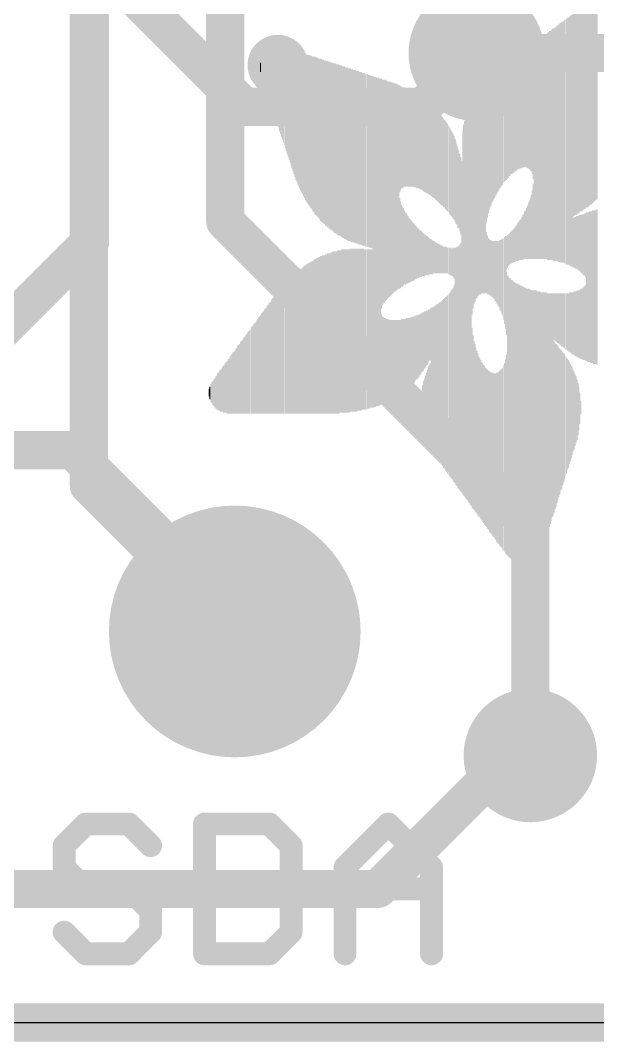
# Model space of a CAD drawing. Extents: x -0.1 to 25.5, y -0.1 to 17.9.
# Drawn here: x 16.29 to 20.13, y -0.13 to 6.67 of the extents above; entities that cross this region are included whole.
import ezdxf

# ---------------------------------------------------------------- set-up
doc = ezdxf.new("R2010")
doc.units = 0
for name, color, linetype in [('1', 12, 'CONTINUOUS'), ('16', 5, 'CONTINUOUS'), ('17', 110, 'CONTINUOUS'), ('18', 110, 'CONTINUOUS'), ('20', 53, 'CONTINUOUS'), ('21', 40, 'CONTINUOUS'), ('51', 253, 'CONTINUOUS')]:
    doc.layers.add(name, color=color, linetype=linetype)

# ---------------------------------------------------------------- blocks, each defined once
blk = doc.blocks.new('RECT')
blk.add_solid([(-0.5, -0.5), (0.5, -0.5), (-0.5, 0.5), (0.5, 0.5)])
blk = doc.blocks.new('ROUNDP')
at = {"const_width": 0.5}
blk.add_lwpolyline([(0, -0.25, 1), (0, 0.25, 1), (0, -0.25)], format="xyb", dxfattribs=at)
blk = doc.blocks.new('ROUNDV')
at = {"const_width": 0.5}
blk.add_lwpolyline([(0, -0.25, 1), (0, 0.25, 1), (0, -0.25)], format="xyb", dxfattribs=at)

msp = doc.modelspace()

# ---------------------------------------------------------------- linework, layer by layer
at = {"layer": '1', "const_width": 0.254}
for points in [[(17.78, 6.096), (16.7525, 7.1235)], [(16.753, 7.124), (16.753, 5.196)], [(18.9687, 6.096), (19.3269, 6.4542)], [(17.78, 6.096), (18.9687, 6.096)], [(16.753, 5.196), (15.1765, 3.6195)], [(19.558, 1.778), (18.669, 0.889)], [(19.685, 1.778), (19.558, 1.778)], [(18.669, 0.889), (11.049, 0.889)], [(25.4, 0), (0, 0)]]:
    msp.add_lwpolyline(points, dxfattribs=at)
at = {"layer": '1', "const_width": 0.127}
for points in [[(19.3718, 6.4092, 1), (19.2819, 6.4991)], [(17.78, 6.1595, 1), (17.78, 6.0325)], [(17.7351, 6.0511, 1), (17.8249, 6.1409)], [(18.9238, 6.1409, 1), (19.0136, 6.0511)], [(18.9687, 6.0325, 1), (18.9687, 6.1595)], [(16.7979, 5.1511, 1), (16.7081, 5.2409)], [(16.6895, 5.196, 1), (16.8165, 5.196)], [(19.558, 1.8415, 1), (19.558, 1.7145)], [(19.6029, 1.7331, 1), (19.5131, 1.8229)], [(19.685, 1.7145, 1), (19.685, 1.8415)], [(18.6241, 0.9339, 1), (18.7139, 0.8441)], [(18.669, 0.8255, 1), (18.669, 0.9525)]]:
    msp.add_lwpolyline(points, format="xyb", dxfattribs=at)
at = {"layer": '16', "const_width": 0.254}
for points in [[(16.745, 8.598), (16.745, 3.575)], [(17.653, 7.493), (17.653, 5.334)], [(19.3269, 6.4542), (21.6129, 6.4542)], [(17.653, 5.334), (19.685, 3.302)], [(14.097, 3.81), (16.637, 3.81)], [(16.637, 3.81), (17.7165, 2.7305)], [(17.7165, 2.6035), (16.745, 3.575)], [(19.685, 3.302), (19.685, 1.778)], [(17.7165, 2.7305), (17.7165, 2.6035)], [(25.4, 0), (0, 0)]]:
    msp.add_lwpolyline(points, dxfattribs=at)
at = {"layer": '16', "const_width": 0.127}
for points in [[(19.3269, 6.5177, 1), (19.3269, 6.3906)], [(17.6979, 5.3789, 1), (17.6081, 5.2891)], [(17.5895, 5.334, 1), (17.7165, 5.334)], [(16.6819, 3.8549, 1), (16.5921, 3.7651)], [(16.637, 3.7465, 1), (16.637, 3.8735)], [(16.7899, 3.6199, 1), (16.7001, 3.5301)], [(16.6815, 3.575, 1), (16.8085, 3.575)], [(19.7485, 3.302, 1), (19.6215, 3.302)], [(19.6401, 3.2571, 1), (19.7299, 3.3469)], [(17.78, 2.7305, 1), (17.653, 2.7305)], [(17.6716, 2.6856, 1), (17.7614, 2.7754)], [(17.653, 2.6035, 1), (17.78, 2.6035)], [(17.6716, 2.5586, 1), (17.7614, 2.6484)], [(19.6215, 1.778, 1), (19.7485, 1.778)]]:
    msp.add_lwpolyline(points, format="xyb", dxfattribs=at)
at = {"layer": '20'}
msp.add_line((2.54, 0), (22.86, 0), dxfattribs=at)
at = {"layer": '21'}
for points, const_width in [([(18.003, 6.274, 1), (18.003, 6.474, 1), (18.003, 6.274)], 0.2032), ([(16.3602, 3.7211, 1), (16.3602, 3.7973)], 0.0762), ([(16.724, 1.3596, 1), (16.724, 1.2834)], 0.0762), ([(16.7509, 1.2946, 1), (16.697, 1.3485)], 0.0762), ([(17.039, 1.3485, 1), (16.9851, 1.2946)], 0.0762), ([(17.0121, 1.2834, 1), (17.0121, 1.3596)], 0.0762), ([(17.5535, 1.3215, 1), (17.4773, 1.3215)], 0.0762), ([(17.5154, 1.3596, 1), (17.5154, 1.2834)], 0.0762), ([(17.9746, 1.3485, 1), (17.9207, 1.2946)], 0.0762), ([(17.9476, 1.2834, 1), (17.9476, 1.3596)], 0.0762), ([(18.766, 1.3485, 1), (18.7121, 1.2946)], 0.0762), ([(18.766, 1.2946, 1), (18.7121, 1.3485)], 0.0762), ([(16.618, 1.1775, 1), (16.5418, 1.1775)], 0.0762), ([(16.553, 1.2044, 1), (16.6069, 1.1505)], 0.0762), ([(17.1292, 1.1505, 1), (17.1831, 1.2044)], 0.0762), ([(18.1298, 1.1775, 1), (18.0536, 1.1775)], 0.0762), ([(18.0647, 1.1505, 1), (18.1186, 1.2044)], 0.0762), ([(16.6069, 1.0604, 1), (16.553, 1.0065)], 0.0762), ([(18.424, 1.0604, 1), (18.4779, 1.0065)], 0.0762), ([(18.4891, 1.0334, 1), (18.4129, 1.0334)], 0.0762), ([(19.0653, 1.0334, 1), (18.9891, 1.0334)], 0.0762), ([(19.0002, 1.0065, 1), (19.0541, 1.0604)], 0.0762), ([(16.5418, 1.0334, 1), (16.618, 1.0334)], 0.0762), ([(16.724, 0.9275, 1), (16.724, 0.8513)], 0.0762), ([(16.697, 0.8624, 1), (16.7509, 0.9163)], 0.0762), ([(17.039, 0.9163, 1), (16.9851, 0.8624)], 0.0762), ([(17.0121, 0.8513, 1), (17.0121, 0.9275)], 0.0762), ([(18.451, 0.9275, 1), (18.451, 0.8513)], 0.0762), ([(19.0272, 0.8513, 1), (19.0272, 0.9275)], 0.0762), ([(17.1942, 0.7453, 1), (17.118, 0.7453)], 0.0762), ([(17.1292, 0.7184, 1), (17.1831, 0.7723)], 0.0762), ([(16.6069, 0.6282, 1), (16.553, 0.5743)], 0.0762), ([(17.118, 0.6013, 1), (17.1942, 0.6013)], 0.0762), ([(17.1831, 0.5743, 1), (17.1292, 0.6282)], 0.0762), ([(18.0536, 0.6013, 1), (18.1298, 0.6013)], 0.0762), ([(18.1186, 0.5743, 1), (18.0647, 0.6282)], 0.0762), ([(16.724, 0.4953, 1), (16.724, 0.4191)], 0.0762), ([(16.697, 0.4303, 1), (16.7509, 0.4841)], 0.0762), ([(16.9851, 0.4841, 1), (17.039, 0.4303)], 0.0762), ([(17.0121, 0.4191, 1), (17.0121, 0.4953)], 0.0762), ([(17.5154, 0.4953, 1), (17.5154, 0.4191)], 0.0762), ([(17.4773, 0.4572, 1), (17.5535, 0.4572)], 0.0762), ([(17.9207, 0.4841, 1), (17.9746, 0.4303)], 0.0762), ([(17.9476, 0.4191, 1), (17.9476, 0.4953)], 0.0762), ([(18.4129, 0.4572, 1), (18.4891, 0.4572)], 0.0762), ([(18.9891, 0.4572, 1), (19.0653, 0.4572)], 0.0762)]:
    msp.add_lwpolyline(points, format="xyb", dxfattribs=dict(at, const_width=const_width))
at = {"layer": '21', "const_width": 0.1524}
for points in [[(15.784, 3.7592), (16.3602, 3.7592)], [(16.724, 1.3215), (16.5799, 1.1775)], [(17.0121, 1.3215), (16.724, 1.3215)], [(17.1561, 1.1775), (17.0121, 1.3215)], [(17.5154, 1.3215), (17.5154, 0.4572)], [(17.9476, 1.3215), (17.5154, 1.3215)], [(18.0917, 1.1775), (17.9476, 1.3215)], [(18.451, 1.0334), (18.7391, 1.3215)], [(18.7391, 1.3215), (19.0272, 1.0334)], [(16.5799, 1.1775), (16.5799, 1.0334)], [(18.0917, 0.6013), (18.0917, 1.1775)], [(16.5799, 1.0334), (16.724, 0.8894)], [(18.451, 0.4572), (18.451, 1.0334)], [(19.0272, 1.0334), (19.0272, 0.4572)], [(16.724, 0.8894), (17.0121, 0.8894)], [(17.0121, 0.8894), (17.1561, 0.7453)], [(18.451, 0.8894), (19.0272, 0.8894)], [(17.1561, 0.7453), (17.1561, 0.6013)], [(16.724, 0.4572), (16.5799, 0.6013)], [(17.1561, 0.6013), (17.0121, 0.4572)], [(17.9476, 0.4572), (18.0917, 0.6013)], [(17.0121, 0.4572), (16.724, 0.4572)], [(17.5154, 0.4572), (17.9476, 0.4572)]]:
    msp.add_lwpolyline(points, dxfattribs=at)

# ---------------------------------------------------------------- block references
at = {"layer": '17', "xscale": 1.6764, "yscale": 1.6764, "rotation": 90}
msp.add_blockref('ROUNDP', (17.7165, 2.6035), dxfattribs=at)
msp.add_blockref('ROUNDP', (17.7165, 2.6035), dxfattribs=at)
at = {"layer": '18'}
for p, xscale, yscale in [((19.3269, 6.4542), 0.9064, 0.9064), ((19.3269, 6.4542), 0.9064, 0.9064), ((19.685, 1.778), 0.889, 0.889), ((19.685, 1.778), 0.889, 0.889)]:
    msp.add_blockref('ROUNDV', p, dxfattribs=dict(at, xscale=xscale, yscale=yscale))
at = {"layer": '21', "rotation": 270}
for p, xscale, yscale in [((20.0914, 6.1246), 1.3589, 0.0064), ((20.0978, 6.131), 1.3589, 0.0063), ((20.1041, 6.1341), 1.3526, 0.0064), ((20.1105, 6.1405), 1.3525, 0.0063), ((20.1168, 6.1436), 1.3462, 0.0064), ((20.1232, 6.15), 1.3462, 0.0063), ((20.1295, 6.1532), 1.3399, 0.0064), ((19.9962, 6.0579), 1.3526, 0.0063), ((20.0025, 6.0643), 1.3525, 0.0064), ((20.0089, 6.0675), 1.3589, 0.0063), ((20.0152, 6.0706), 1.3526, 0.0064), ((20.0216, 6.077), 1.3525, 0.0063), ((20.0279, 6.0802), 1.3589, 0.0064), ((20.0343, 6.0833), 1.3526, 0.0063), ((20.0406, 6.0897), 1.3525, 0.0064), ((20.047, 6.0929), 1.3589, 0.0063), ((20.0533, 6.0991), 1.3589, 0.0064), ((20.0597, 6.1024), 1.3525, 0.0063), ((20.066, 6.1056), 1.3589, 0.0064), ((20.0724, 6.1119), 1.3589, 0.0063), ((20.0787, 6.1151), 1.3525, 0.0064), ((20.0851, 6.1214), 1.3526, 0.0063), ((19.9009, 5.8611), 1.6065, 0.0064), ((19.9073, 5.8643), 1.6129, 0.0063), ((19.9136, 5.8642), 1.6256, 0.0064), ((19.92, 5.8642), 1.6256, 0.0063), ((19.9263, 5.8643), 1.6383, 0.0064), ((19.9327, 5.8674), 1.6446, 0.0063), ((19.939, 5.8674), 1.6446, 0.0064), ((19.9454, 5.8674), 1.6574, 0.0063), ((19.9517, 5.8706), 1.6637, 0.0064), ((19.9581, 5.8706), 1.6764, 0.0063), ((19.9644, 5.8706), 1.6764, 0.0064), ((19.9708, 6.0389), 1.3525, 0.0063), ((19.9771, 6.0452), 1.3526, 0.0064), ((19.9835, 6.0516), 1.3525, 0.0063), ((19.9898, 6.0516), 1.3525, 0.0064), ((19.812, 5.8388), 1.524, 0.0064), ((19.8184, 5.8388), 1.524, 0.0063), ((19.8247, 5.842), 1.5304, 0.0064), ((19.8311, 5.8452), 1.5367, 0.0063), ((19.8374, 5.8452), 1.5494, 0.0064), ((19.8438, 5.8452), 1.5494, 0.0063), ((19.8501, 5.8483), 1.5557, 0.0064), ((19.8565, 5.8516), 1.5621, 0.0063), ((19.8628, 5.8547), 1.5684, 0.0064), ((19.8692, 5.8515), 1.5748, 0.0063), ((19.8755, 5.8547), 1.5812, 0.0064), ((19.8819, 5.8579), 1.5875, 0.0063), ((19.8882, 5.8579), 1.6002, 0.0064), ((19.8946, 5.8579), 1.6002, 0.0063), ((19.7168, 5.8071), 1.4478, 0.0063), ((19.7231, 5.8071), 1.4478, 0.0064), ((19.7294, 5.8102), 1.4541, 0.0063), ((19.7358, 5.8135), 1.4605, 0.0064), ((19.7422, 5.8166), 1.4668, 0.0063), ((19.7485, 5.8166), 1.4668, 0.0064), ((19.7549, 5.8198), 1.4732, 0.0063), ((19.7612, 5.823), 1.4795, 0.0064), ((19.7675, 5.8262), 1.4859, 0.0063), ((19.7739, 5.8262), 1.4859, 0.0064), ((19.7803, 5.8293), 1.4922, 0.0063), ((19.7866, 5.8325), 1.4986, 0.0064), ((19.793, 5.8325), 1.4986, 0.0063), ((19.7993, 5.8325), 1.5113, 0.0064), ((19.8056, 5.8357), 1.5177, 0.0063), ((17.9324, 6.3214), 0.2794, 0.0064), ((17.9388, 6.3182), 0.2985, 0.0063), ((17.9451, 6.3087), 0.3302, 0.0064), ((17.9515, 6.3024), 0.3429, 0.0063), ((17.9578, 6.2929), 0.3747, 0.0064), ((17.9642, 6.2834), 0.3937, 0.0063), ((17.9705, 6.2801), 0.4127, 0.0064), ((17.9769, 6.2675), 0.4381, 0.0063), ((17.9832, 6.2611), 0.4636, 0.0064), ((17.9896, 6.2516), 0.4826, 0.0063), ((17.9959, 6.2453), 0.4953, 0.0064), ((18.0023, 6.2326), 0.5207, 0.0063), ((18.0086, 6.2262), 0.5334, 0.0064), ((18.015, 6.2135), 0.5588, 0.0063), ((18.0213, 6.2039), 0.5779, 0.0064), ((18.0277, 6.1945), 0.5969, 0.0063), ((18.034, 6.1849), 0.616, 0.0064), ((18.0404, 6.1754), 0.635, 0.0063), ((18.0467, 6.1659), 0.6541, 0.0064), ((18.0531, 6.1532), 0.6667, 0.0063), ((18.0594, 6.1436), 0.6858, 0.0064), ((18.0658, 6.1341), 0.7048, 0.0063), ((18.0721, 6.1246), 0.7239, 0.0064), ((18.0785, 6.1151), 0.7429, 0.0063), ((18.0848, 6.1024), 0.7557, 0.0064), ((18.0912, 6.0929), 0.7747, 0.0063), ((18.0975, 6.0833), 0.7938, 0.0064), ((18.1039, 6.0706), 0.8064, 0.0063), ((18.1102, 6.0611), 0.8255, 0.0064), ((18.1166, 6.0516), 0.8445, 0.0063), ((18.1229, 6.0389), 0.8573, 0.0064), ((18.1293, 6.0325), 0.87, 0.0063), ((18.1356, 6.023), 0.889, 0.0064), ((18.142, 6.0135), 0.8953, 0.0063), ((18.1483, 6.0071), 0.908, 0.0064), ((18.1547, 6.0008), 0.9207, 0.0063), ((19.6215, 6.0738), 0.7747, 0.0064), ((19.6279, 6.0738), 0.7747, 0.0063), ((19.6342, 6.0802), 0.7747, 0.0064), ((19.6406, 6.0833), 0.781, 0.0063), ((19.6469, 6.0865), 0.7874, 0.0064), ((19.6532, 6.0865), 0.7874, 0.0063), ((19.6596, 6.0897), 0.7937, 0.0064), ((19.666, 6.0897), 0.8065, 0.0063), ((19.6723, 6.0928), 0.8128, 0.0064), ((19.6787, 6.0897), 0.8191, 0.0063), ((19.685, 6.0897), 0.8319, 0.0064), ((19.6913, 6.0897), 0.8445, 0.0063), ((19.6977, 6.0801), 0.8636, 0.0064), ((19.7041, 6.0675), 0.9017, 0.0063), ((19.7104, 5.8039), 1.4414, 0.0064), ((17.888, 6.3596), 0.0635, 0.0063), ((17.8943, 6.3595), 0.1016, 0.0064), ((17.9007, 6.3532), 0.1397, 0.0063), ((17.907, 6.3468), 0.1651, 0.0064), ((17.9134, 6.3437), 0.1969, 0.0063), ((17.9197, 6.3373), 0.2222, 0.0064), ((17.9261, 6.331), 0.2477, 0.0063), ((18.161, 5.9912), 0.9271, 0.0064), ((18.1674, 5.9849), 0.9398, 0.0063), ((18.1737, 5.9786), 0.9525, 0.0064), ((18.1801, 5.969), 0.9588, 0.0063), ((18.1864, 5.9627), 0.9715, 0.0064), ((18.1928, 5.9563), 0.9842, 0.0063), ((18.1991, 5.95), 0.9843, 0.0064), ((18.2055, 5.9436), 0.997, 0.0063), ((18.2118, 5.9405), 1.0033, 0.0064), ((18.2182, 5.9341), 1.016, 0.0063), ((18.2245, 5.9277), 1.016, 0.0064), ((18.2309, 5.9245), 1.0223, 0.0063), ((18.2372, 5.915), 1.0287, 0.0064), ((18.2436, 5.9119), 1.0351, 0.0063), ((18.2499, 5.9055), 1.0478, 0.0064), ((18.2563, 5.9024), 1.0541, 0.0063), ((18.2626, 5.896), 1.0541, 0.0064), ((18.269, 5.8928), 1.0604, 0.0063), ((18.2753, 5.8864), 1.0605, 0.0064), ((18.2817, 5.8833), 1.0668, 0.0063), ((18.288, 5.8769), 1.0795, 0.0064), ((18.2944, 5.8738), 1.0859, 0.0063), ((18.3007, 5.8674), 1.0858, 0.0064), ((18.3071, 5.8642), 1.0922, 0.0063), ((18.3134, 5.8611), 1.0859, 0.0064), ((18.3198, 5.8547), 1.0986, 0.0063), ((18.3261, 5.8547), 1.0986, 0.0064), ((18.3325, 5.8516), 1.1049, 0.0063), ((18.3388, 5.8452), 1.1049, 0.0064), ((18.3452, 5.842), 1.1112, 0.0063), ((18.3515, 5.8388), 1.1176, 0.0064), ((18.3578, 5.8325), 1.1176, 0.0063), ((18.3642, 5.8325), 1.1176, 0.0064), ((18.3706, 5.8293), 1.124, 0.0063), ((19.5263, 6.0008), 0.7811, 0.0063), ((19.5326, 6.004), 0.7747, 0.0064), ((19.5389, 6.0103), 0.7747, 0.0063), ((19.5453, 6.0198), 0.7684, 0.0064), ((19.5517, 6.023), 0.7747, 0.0063), ((19.558, 6.0293), 0.762, 0.0064), ((19.5644, 6.0325), 0.7684, 0.0063), ((19.5707, 6.0389), 0.7683, 0.0064), ((19.577, 6.0452), 0.7684, 0.0063), ((19.5834, 6.0484), 0.762, 0.0064), ((19.5898, 6.0516), 0.7683, 0.0063), ((19.5961, 6.0579), 0.7684, 0.0064), ((19.6025, 6.0611), 0.762, 0.0063), ((19.6088, 6.0643), 0.7683, 0.0064), ((19.6151, 6.0706), 0.7684, 0.0063), ((18.3769, 5.823), 1.1239, 0.0064), ((18.3833, 5.8197), 1.1303, 0.0063), ((18.3896, 5.8197), 1.1303, 0.0064), ((18.3959, 5.8135), 1.1303, 0.0063), ((18.4023, 5.8102), 1.1367, 0.0064), ((18.4087, 5.8102), 1.1367, 0.0063), ((18.415, 5.8039), 1.1366, 0.0064), ((18.4214, 5.8039), 1.1366, 0.0063), ((18.4277, 5.8007), 1.143, 0.0064), ((18.434, 5.7944), 1.143, 0.0063), ((18.4404, 5.7944), 1.143, 0.0064), ((18.4468, 5.7912), 1.1494, 0.0063), ((18.4531, 5.788), 1.143, 0.0064), ((18.4595, 5.7849), 1.1493, 0.0063), ((18.4658, 5.7849), 1.1493, 0.0064), ((18.4721, 5.7785), 1.1494, 0.0063), ((18.4785, 5.7785), 1.1494, 0.0064), ((18.4849, 5.7785), 1.1494, 0.0063), ((18.4912, 5.7721), 1.1493, 0.0064), ((18.4976, 5.7721), 1.1493, 0.0063), ((18.5039, 5.769), 1.1557, 0.0064), ((18.5102, 5.7658), 1.1494, 0.0063), ((18.5166, 5.7658), 1.1494, 0.0064), ((18.523, 5.7627), 1.1557, 0.0063), ((18.5293, 5.7595), 1.1493, 0.0064), ((18.5357, 5.7595), 1.1493, 0.0063), ((18.542, 5.7563), 1.1557, 0.0064), ((18.5483, 5.7531), 1.1494, 0.0063), ((18.5547, 5.7531), 1.1494, 0.0064), ((18.5611, 5.7531), 1.1494, 0.0063), ((19.4564, 5.9182), 0.8192, 0.0064), ((19.4627, 5.9277), 0.8128, 0.0063), ((19.4691, 5.9341), 0.8128, 0.0064), ((19.4755, 5.9436), 0.8064, 0.0063), ((19.4818, 5.9531), 0.8001, 0.0064), ((19.4882, 5.9595), 0.8001, 0.0063), ((19.4945, 5.969), 0.7938, 0.0064), ((19.5008, 5.9754), 0.7937, 0.0063), ((19.5072, 5.9817), 0.781, 0.0064), ((19.5136, 5.9881), 0.7811, 0.0063), ((19.5199, 5.9944), 0.781, 0.0064), ((18.5674, 5.7468), 1.1493, 0.0064), ((18.5738, 5.7468), 1.1493, 0.0063), ((18.5801, 5.7468), 1.1493, 0.0064), ((18.5864, 5.7404), 1.1494, 0.0063), ((18.5928, 5.7404), 1.1494, 0.0064), ((18.5992, 5.7404), 1.1494, 0.0063), ((18.6055, 5.7372), 1.143, 0.0064), ((18.6119, 5.734), 1.1493, 0.0063), ((18.6182, 5.734), 1.1493, 0.0064), ((18.6245, 5.7309), 1.143, 0.0063), ((18.6309, 5.7277), 1.1494, 0.0064), ((18.6373, 5.7277), 1.1494, 0.0063), ((18.6436, 5.1974), 2.1971, 0.0064), ((18.65, 5.1974), 2.1971, 0.0063), ((18.6563, 5.1974), 2.1971, 0.0064), ((18.6626, 5.1975), 2.1844, 0.0063), ((18.669, 5.1975), 2.1844, 0.0064), ((18.6754, 5.1975), 2.1844, 0.0063), ((18.6817, 5.1974), 2.1717, 0.0064), ((18.6881, 5.1974), 2.1717, 0.0063), ((18.6944, 5.5182), 1.5303, 0.0064), ((18.7007, 5.5245), 1.505, 0.0063), ((18.7071, 5.5309), 1.4923, 0.0064), ((18.7135, 5.5341), 1.4859, 0.0063), ((18.7198, 5.5404), 1.4732, 0.0064), ((18.7262, 5.5404), 1.4605, 0.0063), ((18.7325, 5.5436), 1.4541, 0.0064), ((18.7388, 5.5436), 1.4415, 0.0063), ((18.7452, 5.5468), 1.4351, 0.0064), ((18.7516, 5.5499), 1.4288, 0.0063), ((18.7579, 5.5531), 1.4224, 0.0064), ((18.7643, 5.5531), 1.4097, 0.0063), ((18.7706, 5.5563), 1.4033, 0.0064), ((19.3865, 5.5563), 1.4033, 0.0063), ((19.3929, 5.7944), 0.9398, 0.0064), ((19.3993, 5.8134), 0.9144, 0.0063), ((19.4056, 5.8325), 0.889, 0.0064), ((19.412, 5.8452), 0.8763, 0.0063), ((19.4183, 5.8579), 0.8636, 0.0064), ((19.4246, 5.8674), 0.8572, 0.0063), ((19.431, 5.8801), 0.8446, 0.0064), ((19.4374, 5.8928), 0.8446, 0.0063), ((19.4437, 5.8992), 0.8319, 0.0064), ((19.4501, 5.9087), 0.8255, 0.0063), ((18.7769, 5.5563), 1.3907, 0.0063), ((18.7833, 5.5595), 1.3843, 0.0064), ((18.7897, 5.5595), 1.3843, 0.0063), ((18.796, 5.5594), 1.3716, 0.0064), ((18.8024, 5.5626), 1.3652, 0.0063), ((18.8087, 5.5626), 1.3526, 0.0064), ((18.815, 5.8833), 0.7112, 0.0063), ((18.8214, 5.8864), 0.6921, 0.0064), ((18.8278, 5.8928), 0.6794, 0.0063), ((18.8341, 5.8897), 0.6731, 0.0064), ((18.8405, 5.8928), 0.6668, 0.0063), ((18.8468, 5.896), 0.6604, 0.0064), ((18.8531, 5.8928), 0.654, 0.0063), ((18.8595, 5.8928), 0.654, 0.0064), ((18.8659, 5.8897), 0.6477, 0.0063), ((18.8722, 5.8864), 0.6413, 0.0064), ((18.8786, 5.8864), 0.6413, 0.0063), ((18.8849, 5.8833), 0.635, 0.0064), ((18.8912, 5.8833), 0.635, 0.0063), ((18.8976, 5.8801), 0.6286, 0.0064), ((18.904, 5.8801), 0.6286, 0.0063), ((18.9103, 5.8738), 0.6287, 0.0064), ((19.3358, 5.5118), 1.3526, 0.0063), ((19.3421, 5.5213), 1.3589, 0.0064), ((19.3484, 5.5277), 1.3589, 0.0063), ((19.3548, 5.534), 1.3716, 0.0064), ((19.3612, 5.5404), 1.3716, 0.0063), ((19.3675, 5.5436), 1.3779, 0.0064), ((19.3739, 5.5468), 1.3843, 0.0063), ((19.3802, 5.5531), 1.397, 0.0064), ((18.9167, 5.8706), 0.6223, 0.0063), ((18.923, 5.8706), 0.6223, 0.0064), ((18.9293, 5.8643), 0.6223, 0.0063), ((18.9357, 5.8643), 0.6223, 0.0064), ((18.9421, 5.8611), 0.6159, 0.0063), ((18.9484, 5.8547), 0.616, 0.0064), ((18.9548, 5.8547), 0.616, 0.0063), ((18.9611, 5.8483), 0.6159, 0.0064), ((18.9674, 5.8452), 0.6096, 0.0063), ((18.9738, 5.842), 0.616, 0.0064), ((18.9802, 5.8357), 0.6159, 0.0063), ((18.9865, 5.8325), 0.6096, 0.0064), ((18.9929, 5.8261), 0.6096, 0.0063), ((18.9992, 5.823), 0.6033, 0.0064), ((19.0055, 5.8198), 0.6096, 0.0063), ((19.2977, 5.4197), 1.4224, 0.0063), ((19.304, 5.4451), 1.3843, 0.0064), ((19.3103, 5.4674), 1.3653, 0.0063), ((19.3167, 5.4801), 1.3653, 0.0064), ((19.3231, 5.4928), 1.3525, 0.0063), ((19.3294, 5.5023), 1.3589, 0.0064), ((19.0119, 5.8134), 0.6096, 0.0064), ((19.0183, 5.8102), 0.6033, 0.0063), ((19.0246, 5.8039), 0.6032, 0.0064), ((19.031, 5.7976), 0.6033, 0.0063), ((19.0373, 5.7912), 0.6032, 0.0064), ((19.0436, 5.7881), 0.5969, 0.0063), ((19.05, 5.7816), 0.5969, 0.0064), ((19.0564, 5.7754), 0.5969, 0.0063), ((19.0627, 5.769), 0.5969, 0.0064), ((19.0691, 5.7627), 0.5969, 0.0063), ((19.0754, 5.7563), 0.5969, 0.0064), ((19.2659, 4.7689), 2.5845, 0.0064), ((19.2722, 4.7689), 2.6099, 0.0063), ((19.2786, 4.7721), 2.6289, 0.0064), ((19.285, 4.7752), 2.6606, 0.0063), ((19.2913, 4.7752), 2.6734, 0.0064), ((19.0817, 5.75), 0.5969, 0.0063), ((19.0881, 5.7435), 0.5969, 0.0064), ((19.0945, 5.7373), 0.5969, 0.0063), ((19.1008, 5.734), 0.5905, 0.0064), ((19.1072, 5.7214), 0.5905, 0.0063), ((19.1135, 5.7182), 0.5842, 0.0064), ((19.1198, 5.7087), 0.5905, 0.0063), ((19.1262, 5.6991), 0.5842, 0.0064), ((19.1326, 5.6928), 0.5842, 0.0063), ((19.2469, 4.753), 2.5019, 0.0063), ((19.2532, 4.7561), 2.5337, 0.0064), ((19.2596, 4.7625), 2.559, 0.0063), ((19.1389, 5.6833), 0.5779, 0.0064), ((19.1453, 5.6769), 0.5778, 0.0063), ((19.1516, 5.6642), 0.5778, 0.0064), ((19.1579, 5.6547), 0.5715, 0.0063), ((19.1643, 5.6452), 0.5651, 0.0064), ((19.1707, 5.6325), 0.5651, 0.0063), ((19.2341, 4.7275), 2.4257, 0.0063), ((19.2405, 4.7435), 2.4701, 0.0064), ((19.177, 5.6229), 0.5588, 0.0064), ((19.1834, 5.6071), 0.5525, 0.0063), ((19.1897, 5.5944), 0.5525, 0.0064), ((19.196, 5.5785), 0.5334, 0.0063), ((19.2024, 5.5594), 0.5334, 0.0064), ((19.2088, 5.5468), 0.5207, 0.0063), ((19.2151, 5.5245), 0.5144, 0.0064), ((19.2215, 5.5023), 0.5207, 0.0063), ((19.2278, 4.6323), 2.2098, 0.0064), ((19.7041, 5.334), 0.5016, 0.0063), ((19.6913, 5.2959), 0.4254, 0.0063), ((19.6977, 5.3118), 0.4572, 0.0064), ((18.815, 5.1879), 0.6033, 0.0063), ((18.8214, 5.1785), 0.5715, 0.0064), ((18.8278, 5.1721), 0.5461, 0.0063), ((19.6723, 5.2705), 0.3746, 0.0064), ((19.6787, 5.2769), 0.3873, 0.0063), ((19.685, 5.2864), 0.4064, 0.0064), ((18.8341, 5.1657), 0.5334, 0.0064), ((18.8405, 5.1626), 0.5143, 0.0063), ((18.8468, 5.1593), 0.4953, 0.0064), ((18.8531, 5.153), 0.4826, 0.0063), ((18.8595, 5.1531), 0.4699, 0.0064), ((18.8659, 5.1467), 0.4572, 0.0063), ((19.6342, 5.226), 0.2985, 0.0064), ((19.6406, 5.2356), 0.3048, 0.0063), ((19.6469, 5.242), 0.3175, 0.0064), ((19.6532, 5.2451), 0.3238, 0.0063), ((19.6596, 5.2546), 0.3429, 0.0064), ((19.666, 5.261), 0.3556, 0.0063), ((20.0089, 5.1912), 0.3683, 0.0063), ((20.0152, 5.1879), 0.3747, 0.0064), ((20.0216, 5.1848), 0.381, 0.0063), ((20.0279, 5.1848), 0.3937, 0.0064), ((20.0343, 5.1816), 0.4, 0.0063), ((20.0406, 5.1784), 0.4064, 0.0064), ((20.047, 5.1785), 0.4191, 0.0063), ((20.0533, 5.1721), 0.4318, 0.0064), ((20.0597, 4.899), 0.9906, 0.0063), ((20.066, 4.8959), 0.9969, 0.0064), ((20.0724, 4.8959), 0.9969, 0.0063), ((20.0787, 4.899), 1.0033, 0.0064), ((20.0851, 4.8959), 1.0097, 0.0063), ((20.0914, 4.8959), 1.0097, 0.0064), ((20.0978, 4.899), 1.016, 0.0063), ((20.1041, 4.8959), 1.0223, 0.0064), ((20.1105, 4.8959), 1.0223, 0.0063), ((20.1168, 4.8959), 1.0223, 0.0064), ((20.1232, 4.899), 1.0287, 0.0063), ((20.1295, 4.8959), 1.0351, 0.0064), ((18.8722, 5.1467), 0.4445, 0.0064), ((18.8786, 5.1403), 0.4318, 0.0063), ((18.8849, 5.1404), 0.4191, 0.0064), ((18.8912, 5.1372), 0.4127, 0.0063), ((18.8976, 5.134), 0.3937, 0.0064), ((18.904, 5.1308), 0.3874, 0.0063), ((18.9103, 5.1308), 0.3746, 0.0064), ((18.9167, 5.1277), 0.3683, 0.0063), ((18.923, 5.1276), 0.3556, 0.0064), ((19.5898, 5.1879), 0.2349, 0.0063), ((19.5961, 5.1912), 0.2413, 0.0064), ((19.6025, 5.1975), 0.254, 0.0063), ((19.6088, 5.2007), 0.2603, 0.0064), ((19.6151, 5.2102), 0.2667, 0.0063), ((19.6215, 5.2134), 0.2731, 0.0064), ((19.6279, 5.2197), 0.2858, 0.0063), ((19.9708, 5.1911), 0.3302, 0.0063), ((19.9771, 5.1943), 0.3366, 0.0064), ((19.9835, 5.1912), 0.3429, 0.0063), ((19.9898, 5.1943), 0.3492, 0.0064), ((19.9962, 5.1911), 0.3556, 0.0063), ((20.0025, 5.1879), 0.3619, 0.0064), ((18.9293, 5.1245), 0.3493, 0.0063), ((18.9357, 5.1213), 0.3302, 0.0064), ((18.9421, 5.1213), 0.3302, 0.0063), ((18.9484, 5.1181), 0.3112, 0.0064), ((18.9548, 5.1181), 0.3112, 0.0063), ((18.9611, 5.1149), 0.3048, 0.0064), ((18.9674, 5.115), 0.2921, 0.0063), ((18.9738, 5.1118), 0.2857, 0.0064), ((18.9802, 5.1086), 0.2794, 0.0063), ((18.9865, 5.1086), 0.2667, 0.0064), ((18.9929, 5.1054), 0.2604, 0.0063), ((18.9992, 5.1054), 0.2604, 0.0064), ((19.3929, 5.0578), 0.4064, 0.0064), ((19.3993, 5.045), 0.3937, 0.0063), ((19.5199, 4.9276), 0.616, 0.0064), ((19.5263, 5.1213), 0.2286, 0.0063), ((19.5326, 5.134), 0.2159, 0.0064), ((19.5389, 5.1435), 0.2096, 0.0063), ((19.5453, 5.1498), 0.2095, 0.0064), ((19.5517, 5.1562), 0.2096, 0.0063), ((19.558, 5.1593), 0.2159, 0.0064), ((19.5644, 5.1658), 0.2159, 0.0063), ((19.5707, 5.1689), 0.2222, 0.0064), ((19.577, 5.1753), 0.2223, 0.0063), ((19.5834, 5.1816), 0.235, 0.0064), ((19.0055, 5.1022), 0.254, 0.0063), ((19.0119, 5.1023), 0.2413, 0.0064), ((19.0183, 5.0991), 0.2349, 0.0063), ((19.0246, 5.0991), 0.2349, 0.0064), ((19.031, 5.0959), 0.2286, 0.0063), ((19.0373, 5.0959), 0.2159, 0.0064), ((19.0436, 5.0959), 0.2159, 0.0063), ((19.05, 5.0927), 0.2096, 0.0064), ((19.0564, 5.0895), 0.2032, 0.0063), ((19.0627, 5.0895), 0.2032, 0.0064), ((19.0691, 5.0864), 0.1969, 0.0063), ((19.0754, 5.0864), 0.1969, 0.0064), ((19.0817, 5.0831), 0.1905, 0.0063), ((19.0881, 5.0831), 0.1905, 0.0064), ((19.0945, 5.08), 0.1842, 0.0063), ((19.1008, 5.08), 0.1842, 0.0064), ((19.2088, 4.3624), 1.6193, 0.0063), ((19.2151, 4.3593), 1.6383, 0.0064), ((19.2215, 4.3624), 1.6573, 0.0063), ((19.4056, 5.0356), 0.3747, 0.0064), ((19.412, 5.0292), 0.3746, 0.0063), ((19.4183, 5.0261), 0.3683, 0.0064), ((19.4246, 5.0229), 0.3747, 0.0063), ((19.431, 5.0165), 0.3746, 0.0064), ((19.4374, 5.0133), 0.381, 0.0063), ((19.4437, 5.0102), 0.3873, 0.0064), ((19.4501, 5.0038), 0.4, 0.0063), ((19.4564, 5.0006), 0.4064, 0.0064), ((19.4627, 4.9943), 0.4191, 0.0063), ((19.4691, 4.9879), 0.4318, 0.0064), ((19.4755, 4.9848), 0.4381, 0.0063), ((19.4818, 4.9784), 0.4636, 0.0064), ((19.4882, 4.9721), 0.4763, 0.0063), ((19.4945, 4.9657), 0.5016, 0.0064), ((19.5008, 4.9594), 0.5143, 0.0063), ((19.5072, 4.9499), 0.5461, 0.0064), ((19.5136, 4.9403), 0.5778, 0.0063), ((18.288, 4.5784), 1.0477, 0.0064), ((18.2944, 4.5784), 1.0477, 0.0063), ((18.3007, 4.5816), 1.0541, 0.0064), ((18.3071, 4.5816), 1.0541, 0.0063), ((18.3134, 4.5816), 1.0541, 0.0064), ((18.3198, 4.5847), 1.0604, 0.0063), ((18.3261, 4.5847), 1.0604, 0.0064), ((18.3325, 4.5879), 1.0668, 0.0063), ((18.3388, 4.5879), 1.0668, 0.0064), ((18.3452, 4.5879), 1.0668, 0.0063), ((18.3515, 4.5879), 1.0668, 0.0064), ((18.3578, 4.5911), 1.0731, 0.0063), ((18.3642, 4.5911), 1.0731, 0.0064), ((18.3706, 4.5943), 1.0795, 0.0063), ((18.3769, 4.5943), 1.0795, 0.0064), ((18.3833, 4.5943), 1.0795, 0.0063), ((18.3896, 4.5943), 1.0795, 0.0064), ((18.3959, 4.5943), 1.0795, 0.0063), ((18.4023, 4.5974), 1.0858, 0.0064), ((18.4087, 4.5974), 1.0858, 0.0063), ((18.415, 4.6006), 1.0795, 0.0064), ((18.4214, 4.6006), 1.0795, 0.0063), ((18.4277, 4.6037), 1.0859, 0.0064), ((18.434, 4.6037), 1.0859, 0.0063), ((18.4404, 4.6037), 1.0859, 0.0064), ((18.4468, 4.6037), 1.0859, 0.0063), ((18.4531, 4.6037), 1.0859, 0.0064), ((18.4595, 4.6037), 1.0859, 0.0063), ((18.4658, 4.6037), 1.0859, 0.0064), ((18.4721, 4.6037), 1.0859, 0.0063), ((18.4785, 4.6037), 1.0859, 0.0064), ((18.4849, 4.6101), 1.0858, 0.0063), ((18.4912, 4.6101), 1.0858, 0.0064), ((18.4976, 4.6101), 1.0858, 0.0063), ((18.5039, 4.6101), 1.0858, 0.0064), ((18.5102, 4.6101), 1.0858, 0.0063), ((18.5166, 4.6101), 1.0858, 0.0064), ((18.523, 4.6101), 1.0858, 0.0063), ((18.5293, 4.6101), 1.0858, 0.0064), ((18.5357, 4.6132), 1.0795, 0.0063), ((18.542, 4.6132), 1.0795, 0.0064), ((18.5483, 4.6132), 1.0795, 0.0063), ((18.5547, 4.6132), 1.0795, 0.0064), ((18.5611, 4.6132), 1.0795, 0.0063), ((18.5674, 4.6165), 1.0731, 0.0064), ((18.5738, 4.6165), 1.0731, 0.0063), ((18.5801, 4.6133), 1.0668, 0.0064), ((18.5864, 4.6133), 1.0668, 0.0063), ((18.5928, 4.6133), 1.0668, 0.0064), ((18.5992, 4.6165), 1.0605, 0.0063), ((18.6055, 4.6165), 1.0605, 0.0064), ((18.6119, 4.6165), 1.0605, 0.0063), ((18.6182, 4.6197), 1.0541, 0.0064), ((18.6245, 4.6197), 1.0541, 0.0063), ((18.6309, 4.6197), 1.0541, 0.0064), ((18.6373, 4.6197), 1.0541, 0.0063), ((19.1072, 5.0768), 0.1778, 0.0063), ((19.1135, 5.0768), 0.1778, 0.0064), ((19.1198, 5.0768), 0.1778, 0.0063), ((19.1262, 5.0768), 0.1778, 0.0064), ((19.1326, 5.0737), 0.1715, 0.0063), ((19.1389, 5.0705), 0.1778, 0.0064), ((19.1453, 5.0705), 0.1778, 0.0063), ((19.1516, 5.0673), 0.1842, 0.0064), ((19.1579, 5.0673), 0.1842, 0.0063), ((19.1643, 5.061), 0.1841, 0.0064), ((19.1707, 5.061), 0.1969, 0.0063), ((19.177, 5.0546), 0.2096, 0.0064), ((19.1834, 4.3752), 1.5685, 0.0063), ((19.1897, 4.3688), 1.5812, 0.0064), ((19.196, 4.3688), 1.5938, 0.0063), ((19.2024, 4.3624), 1.6065, 0.0064), ((18.1737, 4.5434), 0.9779, 0.0064), ((18.1801, 4.5466), 0.9842, 0.0063), ((18.1864, 4.5466), 0.9842, 0.0064), ((18.1928, 4.5498), 0.9906, 0.0063), ((18.1991, 4.553), 0.9969, 0.0064), ((18.2055, 4.553), 0.9969, 0.0063), ((18.2118, 4.5562), 1.0033, 0.0064), ((18.2182, 4.5593), 1.0096, 0.0063), ((18.2245, 4.5593), 1.0096, 0.0064), ((18.2309, 4.5625), 1.016, 0.0063), ((18.2372, 4.5625), 1.016, 0.0064), ((18.2436, 4.5657), 1.0223, 0.0063), ((18.2499, 4.5689), 1.0287, 0.0064), ((18.2563, 4.5689), 1.0287, 0.0063), ((18.2626, 4.572), 1.035, 0.0064), ((18.269, 4.572), 1.035, 0.0063), ((18.2753, 4.5752), 1.0414, 0.0064), ((18.2817, 4.5752), 1.0414, 0.0063), ((18.0975, 4.5117), 0.9144, 0.0064), ((18.1039, 4.5149), 0.9207, 0.0063), ((18.1102, 4.5181), 0.9271, 0.0064), ((18.1166, 4.5212), 0.9334, 0.0063), ((18.1229, 4.5244), 0.9398, 0.0064), ((18.1293, 4.5244), 0.9398, 0.0063), ((18.1356, 4.5276), 0.9461, 0.0064), ((18.142, 4.5308), 0.9525, 0.0063), ((18.1483, 4.5339), 0.9588, 0.0064), ((18.1547, 4.5371), 0.9652, 0.0063), ((18.161, 4.5371), 0.9652, 0.0064), ((18.1674, 4.5403), 0.9715, 0.0063), ((19.5263, 4.7879), 0.4254, 0.0063), ((19.5326, 4.0418), 1.8669, 0.0064), ((19.5389, 4.0354), 1.8669, 0.0063), ((18.0277, 4.4768), 0.8445, 0.0063), ((18.034, 4.48), 0.8509, 0.0064), ((18.0404, 4.4831), 0.8572, 0.0063), ((18.0467, 4.4863), 0.8636, 0.0064), ((18.0531, 4.4895), 0.8699, 0.0063), ((18.0594, 4.4927), 0.8763, 0.0064), ((18.0658, 4.4958), 0.8826, 0.0063), ((18.0721, 4.499), 0.889, 0.0064), ((18.0785, 4.5022), 0.8953, 0.0063), ((18.0848, 4.5053), 0.9017, 0.0064), ((18.0912, 4.5085), 0.908, 0.0063), ((19.177, 4.2545), 1.3144, 0.0064), ((19.5453, 4.0259), 1.8606, 0.0064), ((19.5517, 4.0228), 1.8669, 0.0063), ((19.558, 4.0132), 1.8606, 0.0064), ((19.5644, 4.0132), 1.8606, 0.0063), ((19.5707, 4.0069), 1.8605, 0.0064), ((19.577, 4.0037), 1.8542, 0.0063), ((19.5834, 3.9973), 1.8542, 0.0064), ((19.5898, 3.9973), 1.8542, 0.0063), ((19.5961, 3.991), 1.8542, 0.0064), ((19.6025, 3.991), 1.8542, 0.0063), ((19.6088, 3.9878), 1.8478, 0.0064), ((19.6151, 3.9878), 1.8478, 0.0063), ((19.6215, 3.9847), 1.8415, 0.0064), ((19.6279, 3.9847), 1.8415, 0.0063), ((19.6342, 3.9815), 1.8351, 0.0064), ((19.6406, 3.9815), 1.8351, 0.0063), ((20.0406, 4.6546), 0.4889, 0.0064), ((20.047, 4.6578), 0.4953, 0.0063), ((20.0533, 4.6577), 0.508, 0.0064), ((17.9769, 4.4419), 0.7747, 0.0063), ((17.9832, 4.4482), 0.7874, 0.0064), ((17.9896, 4.4514), 0.7937, 0.0063), ((17.9959, 4.4546), 0.8001, 0.0064), ((18.0023, 4.4609), 0.8128, 0.0063), ((18.0086, 4.4641), 0.8191, 0.0064), ((18.015, 4.4672), 0.8255, 0.0063), ((18.0213, 4.4704), 0.8318, 0.0064), ((19.1198, 4.2514), 1.1557, 0.0063), ((19.1262, 4.2513), 1.1684, 0.0064), ((19.1326, 4.2481), 1.1875, 0.0063), ((19.1389, 4.2481), 1.2001, 0.0064), ((19.1453, 4.2481), 1.2129, 0.0063), ((19.1516, 4.245), 1.2319, 0.0064), ((19.1579, 4.2481), 1.2509, 0.0063), ((19.1643, 4.2481), 1.2637, 0.0064), ((19.1707, 4.2481), 1.2891, 0.0063), ((19.6469, 3.9783), 1.8288, 0.0064), ((19.6532, 3.9783), 1.8288, 0.0063), ((19.6596, 3.9751), 1.8224, 0.0064), ((19.666, 3.9751), 1.8224, 0.0063), ((19.6723, 3.9783), 1.8161, 0.0064), ((19.6787, 3.9783), 1.8161, 0.0063), ((19.685, 3.9751), 1.8098, 0.0064), ((19.6913, 3.9783), 1.8034, 0.0063), ((19.6977, 3.9751), 1.797, 0.0064), ((19.7041, 3.9751), 1.797, 0.0063), ((19.7104, 3.9783), 1.7907, 0.0064), ((19.7168, 3.9815), 1.7843, 0.0063), ((19.7231, 3.9815), 1.7843, 0.0064), ((19.7294, 3.9815), 1.7717, 0.0063), ((19.7358, 3.9878), 1.759, 0.0064), ((19.7422, 3.991), 1.7526, 0.0063), ((19.7485, 3.9974), 1.7399, 0.0064), ((19.7549, 3.9973), 1.7272, 0.0063), ((19.7612, 4.0037), 1.7145, 0.0064), ((19.7675, 4.0132), 1.6954, 0.0063), ((19.7739, 4.0196), 1.6827, 0.0064), ((19.7803, 4.029), 1.6637, 0.0063), ((19.7866, 4.0386), 1.6446, 0.0064), ((19.793, 4.0513), 1.6192, 0.0063), ((19.7993, 4.0545), 1.6002, 0.0064), ((19.8056, 4.0672), 1.5748, 0.0063), ((19.812, 4.0767), 1.5558, 0.0064), ((19.8184, 4.0863), 1.5367, 0.0063), ((19.8247, 4.0957), 1.5177, 0.0064), ((19.8311, 4.1085), 1.4923, 0.0063), ((19.8374, 4.1148), 1.4796, 0.0064), ((19.8438, 4.699), 0.3112, 0.0063), ((19.8501, 4.6959), 0.3175, 0.0064), ((19.8565, 4.6927), 0.3239, 0.0063), ((19.8628, 4.6895), 0.3302, 0.0064), ((19.8692, 4.6895), 0.3302, 0.0063), ((19.8755, 4.6863), 0.3366, 0.0064), ((19.8819, 4.6832), 0.3429, 0.0063), ((19.8882, 4.6799), 0.3493, 0.0064), ((19.8946, 4.6768), 0.3556, 0.0063), ((19.9009, 4.6768), 0.3556, 0.0064), ((19.9073, 4.6736), 0.362, 0.0063), ((19.9136, 4.6705), 0.3683, 0.0064), ((19.92, 4.6673), 0.3747, 0.0063), ((19.9263, 4.6673), 0.3747, 0.0064), ((19.9327, 4.6641), 0.381, 0.0063), ((19.939, 4.6609), 0.3874, 0.0064), ((19.9454, 4.6609), 0.4, 0.0063), ((19.9517, 4.6609), 0.4, 0.0064), ((19.9581, 4.6577), 0.4064, 0.0063), ((19.9644, 4.6546), 0.4127, 0.0064), ((19.9708, 4.6546), 0.4127, 0.0063), ((19.9771, 4.6546), 0.4255, 0.0064), ((19.9835, 4.6514), 0.4318, 0.0063), ((19.9898, 4.6514), 0.4318, 0.0064), ((19.9962, 4.6513), 0.4445, 0.0063), ((20.0025, 4.6513), 0.4445, 0.0064), ((20.0089, 4.6482), 0.4508, 0.0063), ((20.0152, 4.6514), 0.4572, 0.0064), ((20.0216, 4.6513), 0.4699, 0.0063), ((20.0279, 4.6513), 0.4699, 0.0064), ((20.0343, 4.6514), 0.4826, 0.0063), ((17.9261, 4.4069), 0.7048, 0.0063), ((17.9324, 4.4133), 0.7175, 0.0064), ((17.9388, 4.4165), 0.7239, 0.0063), ((17.9451, 4.4228), 0.7366, 0.0064), ((17.9515, 4.426), 0.7429, 0.0063), ((17.9578, 4.4291), 0.7493, 0.0064), ((17.9642, 4.4355), 0.762, 0.0063), ((17.9705, 4.4386), 0.7683, 0.0064), ((19.0246, 4.299), 0.9207, 0.0064), ((19.031, 4.2926), 0.9334, 0.0063), ((19.0373, 4.2862), 0.9589, 0.0064), ((19.0436, 4.2831), 0.9652, 0.0063), ((19.05, 4.2799), 0.9842, 0.0064), ((19.0564, 4.2767), 1.0033, 0.0063), ((19.0627, 4.2704), 1.016, 0.0064), ((19.0691, 4.2672), 1.035, 0.0063), ((19.0754, 4.2672), 1.0478, 0.0064), ((19.0817, 4.264), 1.0668, 0.0063), ((19.0881, 4.2609), 1.0731, 0.0064), ((19.0945, 4.2577), 1.0922, 0.0063), ((19.1008, 4.2576), 1.1049, 0.0064), ((19.1072, 4.2545), 1.124, 0.0063), ((19.1135, 4.2545), 1.1366, 0.0064), ((17.8753, 4.3752), 0.6413, 0.0063), ((17.8816, 4.3784), 0.6477, 0.0064), ((17.888, 4.3815), 0.654, 0.0063), ((17.8943, 4.3879), 0.6667, 0.0064), ((17.9007, 4.391), 0.6731, 0.0063), ((17.907, 4.3942), 0.6794, 0.0064), ((17.9134, 4.4005), 0.6921, 0.0063), ((17.9197, 4.4038), 0.6985, 0.0064), ((18.6944, 4.4165), 0.5969, 0.0064), ((18.7007, 4.4101), 0.5842, 0.0063), ((18.7071, 4.4069), 0.5778, 0.0064), ((18.8849, 4.4641), 0.4635, 0.0064), ((18.8912, 4.4672), 0.4572, 0.0063), ((18.8976, 4.4704), 0.4508, 0.0064), ((18.904, 4.4768), 0.4509, 0.0063), ((18.9103, 4.48), 0.4445, 0.0064), ((18.9167, 4.4831), 0.4382, 0.0063), ((18.923, 4.4926), 0.4318, 0.0064), ((18.9293, 4.4958), 0.4254, 0.0063), ((18.9357, 4.4989), 0.4191, 0.0064), ((18.9421, 4.5053), 0.4191, 0.0063), ((18.9484, 4.5117), 0.4064, 0.0064), ((18.9548, 4.518), 0.4064, 0.0063), ((18.9611, 4.5244), 0.3937, 0.0064), ((18.9674, 4.5308), 0.3937, 0.0063), ((18.9738, 4.5339), 0.3874, 0.0064), ((18.9802, 4.5434), 0.381, 0.0063), ((18.9865, 4.5466), 0.3746, 0.0064), ((18.9929, 4.5562), 0.3683, 0.0063), ((18.9992, 4.5593), 0.362, 0.0064), ((19.0055, 4.5688), 0.3556, 0.0063), ((19.0119, 4.5751), 0.3429, 0.0064), ((19.0183, 4.5816), 0.3429, 0.0063), ((17.8245, 4.3403), 0.5715, 0.0063), ((17.8308, 4.3434), 0.5778, 0.0064), ((17.8372, 4.3466), 0.5842, 0.0063), ((17.8435, 4.3529), 0.5969, 0.0064), ((17.8498, 4.3561), 0.6032, 0.0063), ((17.8562, 4.3593), 0.6096, 0.0064), ((17.8626, 4.3657), 0.6223, 0.0063), ((17.8689, 4.3688), 0.6286, 0.0064), ((18.7135, 4.4069), 0.5652, 0.0063), ((18.7198, 4.4069), 0.5652, 0.0064), ((18.7262, 4.4069), 0.5524, 0.0063), ((18.7325, 4.4069), 0.5524, 0.0064), ((18.7388, 4.4101), 0.5461, 0.0063), ((18.7452, 4.4069), 0.5398, 0.0064), ((18.7516, 4.4101), 0.5334, 0.0063), ((18.7579, 4.4101), 0.5334, 0.0064), ((18.7643, 4.4133), 0.5271, 0.0063), ((18.7706, 4.4133), 0.5271, 0.0064), ((18.7769, 4.4165), 0.5207, 0.0063), ((18.7833, 4.4165), 0.5207, 0.0064), ((18.7897, 4.4196), 0.5144, 0.0063), ((18.796, 4.4228), 0.508, 0.0064), ((18.8024, 4.4228), 0.508, 0.0063), ((18.8087, 4.426), 0.5017, 0.0064), ((18.815, 4.426), 0.5017, 0.0063), ((18.8214, 4.4291), 0.4953, 0.0064), ((18.8278, 4.4355), 0.4953, 0.0063), ((18.8341, 4.4386), 0.4889, 0.0064), ((18.8405, 4.4386), 0.4889, 0.0063), ((18.8468, 4.4418), 0.4826, 0.0064), ((18.8531, 4.445), 0.4762, 0.0063), ((18.8595, 4.4514), 0.4763, 0.0064), ((18.8659, 4.4546), 0.4699, 0.0063), ((18.8722, 4.4546), 0.4699, 0.0064), ((18.8786, 4.4577), 0.4636, 0.0063), ((19.2977, 4.0259), 1.2002, 0.0063), ((17.7736, 4.3053), 0.5016, 0.0063), ((17.78, 4.3085), 0.508, 0.0064), ((17.7864, 4.3117), 0.5143, 0.0063), ((17.7927, 4.318), 0.527, 0.0064), ((17.7991, 4.3212), 0.5334, 0.0063), ((17.8054, 4.3276), 0.5461, 0.0064), ((17.8117, 4.3307), 0.5524, 0.0063), ((17.8181, 4.3339), 0.5588, 0.0064), ((19.304, 3.9974), 1.1557, 0.0064), ((17.7292, 4.2736), 0.4381, 0.0064), ((17.7355, 4.2799), 0.4508, 0.0063), ((17.7419, 4.2831), 0.4572, 0.0064), ((17.7483, 4.2862), 0.4635, 0.0063), ((17.7546, 4.2926), 0.4762, 0.0064), ((17.761, 4.2958), 0.4826, 0.0063), ((17.7673, 4.299), 0.4889, 0.0064), ((19.3103, 3.9751), 1.124, 0.0063), ((19.3167, 3.9592), 1.1176, 0.0064), ((19.3231, 3.9434), 1.0985, 0.0063), ((19.8438, 3.9656), 1.143, 0.0063), ((19.8501, 3.972), 1.1049, 0.0064), ((19.8565, 3.9751), 1.0858, 0.0063), ((19.8628, 3.9847), 1.0541, 0.0064), ((19.8692, 3.991), 1.0287, 0.0063), ((19.8755, 3.9942), 0.9969, 0.0064), ((17.6784, 4.2386), 0.3683, 0.0064), ((17.6848, 4.245), 0.381, 0.0063), ((17.6911, 4.2481), 0.3873, 0.0064), ((17.6974, 4.2514), 0.3937, 0.0063), ((17.7038, 4.2577), 0.4064, 0.0064), ((17.7102, 4.2609), 0.4127, 0.0063), ((17.7165, 4.2641), 0.4191, 0.0064), ((17.7229, 4.2704), 0.4318, 0.0063), ((19.3294, 3.9306), 1.0859, 0.0064), ((19.3358, 3.9148), 1.0795, 0.0063), ((19.3421, 3.9021), 1.0668, 0.0064), ((19.3484, 3.8926), 1.0605, 0.0063), ((19.5263, 3.7814), 1.3335, 0.0063), ((19.8819, 4.0005), 0.9716, 0.0063), ((19.8882, 4.01), 0.9398, 0.0064), ((19.8946, 4.0132), 0.9208, 0.0063), ((19.9009, 4.0196), 0.8827, 0.0064), ((19.9073, 4.0259), 0.8572, 0.0063), ((19.9136, 4.0323), 0.8319, 0.0064), ((19.92, 4.0354), 0.8001, 0.0063), ((19.9263, 4.0418), 0.7747, 0.0064), ((17.6276, 4.21), 0.2857, 0.0064), ((17.634, 4.2164), 0.2984, 0.0063), ((17.6403, 4.2164), 0.3112, 0.0064), ((17.6467, 4.2195), 0.3175, 0.0063), ((17.653, 4.2259), 0.3302, 0.0064), ((17.6593, 4.2291), 0.3366, 0.0063), ((17.6657, 4.2291), 0.3492, 0.0064), ((17.6721, 4.2355), 0.3619, 0.0063), ((19.0055, 4.1243), 0.4826, 0.0063), ((19.0119, 4.1212), 0.5143, 0.0064), ((19.0183, 4.1212), 0.5397, 0.0063), ((19.3548, 3.8799), 1.0605, 0.0064), ((19.3612, 3.8704), 1.0541, 0.0063), ((19.3675, 3.8608), 1.0604, 0.0064), ((19.3739, 3.8513), 1.0541, 0.0063), ((19.3802, 3.8418), 1.0605, 0.0064), ((19.3865, 3.8323), 1.0541, 0.0063), ((19.3929, 3.8258), 1.0541, 0.0064), ((19.4945, 3.756), 1.1938, 0.0064), ((19.5008, 3.7529), 1.2129, 0.0063), ((19.5072, 3.7592), 1.2382, 0.0064), ((19.5136, 3.7624), 1.2573, 0.0063), ((19.5199, 3.7687), 1.2954, 0.0064), ((19.9327, 4.0481), 0.7366, 0.0063), ((19.939, 4.0513), 0.7176, 0.0064), ((19.9454, 4.0576), 0.6795, 0.0063), ((19.9517, 4.0609), 0.6477, 0.0064), ((19.9581, 4.064), 0.616, 0.0063), ((19.9644, 4.0704), 0.5905, 0.0064), ((17.5831, 4.191), 0.1968, 0.0063), ((17.5895, 4.1942), 0.2159, 0.0064), ((17.5959, 4.1942), 0.2286, 0.0063), ((17.6022, 4.2005), 0.2413, 0.0064), ((17.6086, 4.2005), 0.254, 0.0063), ((17.6149, 4.2069), 0.2667, 0.0064), ((17.6212, 4.2069), 0.2794, 0.0063), ((18.9802, 4.1212), 0.3365, 0.0063), ((18.9865, 4.1212), 0.3747, 0.0064), ((18.9929, 4.1212), 0.4127, 0.0063), ((18.9992, 4.1212), 0.4509, 0.0064), ((19.3993, 3.8164), 1.0605, 0.0063), ((19.4056, 3.81), 1.0604, 0.0064), ((19.412, 3.8037), 1.0731, 0.0063), ((19.4183, 3.7973), 1.0732, 0.0064), ((19.4246, 3.791), 1.0731, 0.0063), ((19.431, 3.7846), 1.0858, 0.0064), ((19.4374, 3.7814), 1.0922, 0.0063), ((19.4437, 3.7751), 1.0922, 0.0064), ((19.4501, 3.7688), 1.1049, 0.0063), ((19.4564, 3.7656), 1.1113, 0.0064), ((19.4627, 3.7624), 1.1303, 0.0063), ((19.4691, 3.7592), 1.1366, 0.0064), ((19.4755, 3.7592), 1.1494, 0.0063), ((19.4818, 3.756), 1.1684, 0.0064), ((19.4882, 3.7561), 1.1811, 0.0063), ((19.9708, 4.0736), 0.5461, 0.0063), ((19.9771, 4.0736), 0.5207, 0.0064), ((19.9835, 4.0767), 0.4762, 0.0063), ((19.9898, 4.0799), 0.4445, 0.0064), ((17.545, 4.1942), 0.0508, 0.0063), ((17.5514, 4.191), 0.0826, 0.0064), ((17.5578, 4.191), 0.1206, 0.0063), ((17.5641, 4.1942), 0.1397, 0.0064), ((17.5705, 4.191), 0.1588, 0.0063), ((17.5768, 4.1942), 0.1778, 0.0064), ((18.9674, 4.1275), 0.235, 0.0063), ((18.9738, 4.1244), 0.2921, 0.0064), ((19.9962, 4.0799), 0.4064, 0.0063), ((20.0025, 4.0831), 0.3493, 0.0064), ((20.0089, 4.0863), 0.2921, 0.0063), ((18.9611, 4.1275), 0.1588, 0.0064), ((20.0152, 4.0894), 0.2096, 0.0064), ((20.0216, 4.0926), 0.0889, 0.0063)]:
    msp.add_blockref('RECT', p, dxfattribs=dict(at, xscale=xscale, yscale=yscale))
at = {"layer": '51', "xscale": 0.508, "yscale": 0.508}
msp.add_blockref('RECT', (17.7165, 2.6035), dxfattribs=at)

doc.saveas('drawing.dxf')
